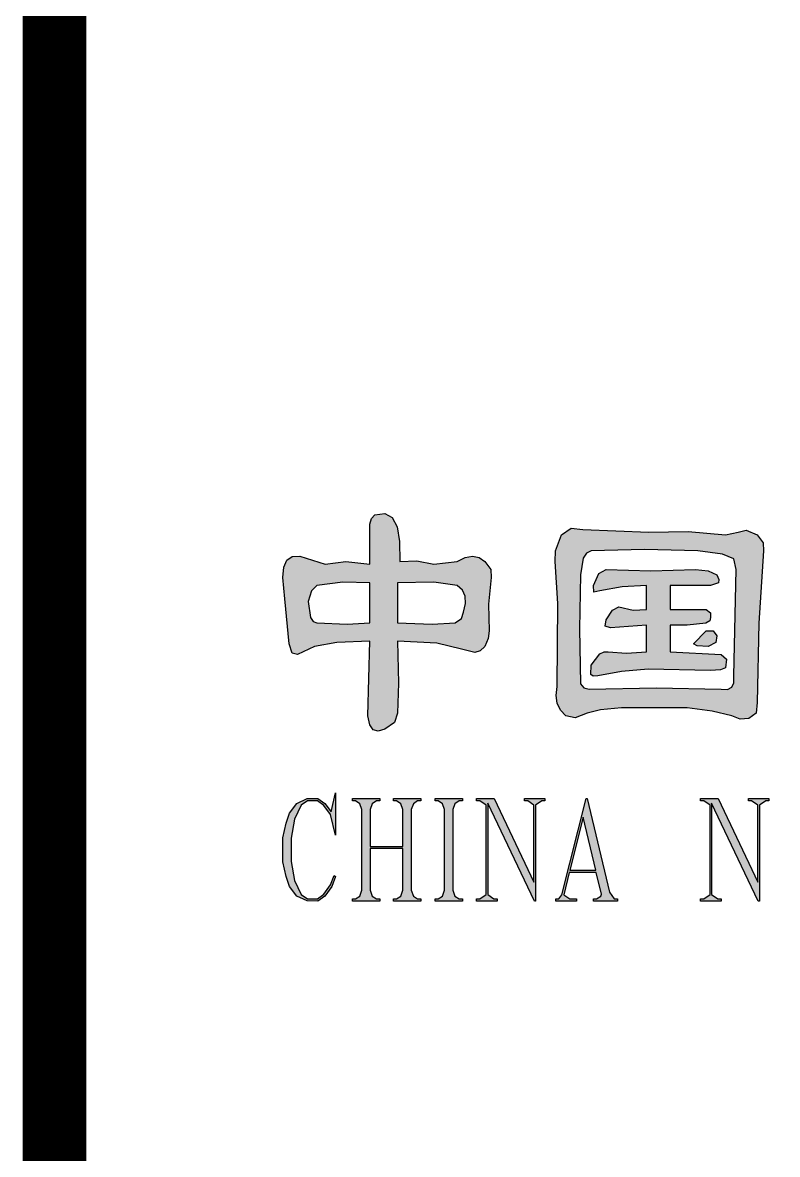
# Model space of a CAD drawing. Extents: x 1241380 to 1952554, y 1012187 to 1766051.
# Drawn here: x 1712714 to 1714487, y 1302082 to 1304738 of the extents above; entities that cross this region are included whole.
import ezdxf
from ezdxf.enums import TextEntityAlignment as Align

# ---------------------------------------------------------------- set-up
doc = ezdxf.new("R2010")
doc.units = 0
for name, color, linetype in [('BTTK', 7, 'Continuous'), ('Logo', 4, 'Continuous'), ('PUB_TITLE', 7, 'Continuous'), ('WALL', 2, 'Continuous')]:
    doc.layers.add(name, color=color, linetype=linetype)
doc.styles.add('HZ(TK)', font='geniso.shx', dxfattribs={"width": 0.9, "bigfont": 'hztxt.shx'})

# ---------------------------------------------------------------- blocks, each defined once
blk = doc.blocks.new('vhtemplate_2020年新竖式图框_A0')
at = {"layer": 'Logo'}
h = blk.add_hatch(color=4, dxfattribs=at)
h.dxf.hatch_style = 1
h.paths.add_polyline_path([(1113.422, 780.588), (1113.072, 780.525), (1112.805, 780.4), (1112.722, 780.421), (1112.672, 780.567), (1112.605, 781.275), (1112.572, 781.608), (1112.588, 781.77), (1112.638, 781.879), (1112.722, 781.936), (1112.838, 781.941), (1113.238, 781.817), (1113.563, 781.858), (1113.938, 781.817), (1113.938, 782.441), (1113.965, 782.53), (1114.013, 782.587), (1114.171, 782.608), (1114.286, 782.545), (1114.363, 782.4), (1114.402, 782.171), (1114.405, 781.858), (1114.671, 781.869), (1114.938, 781.817), (1115.304, 781.858), (1115.431, 781.921), (1115.546, 781.941), (1115.648, 781.921), (1115.737, 781.858), (1115.829, 781.733), (1115.837, 781.608), (1115.796, 781.192), (1115.804, 780.775), (1115.787, 780.65), (1115.737, 780.525), (1115.665, 780.46), (1115.579, 780.432), (1115.371, 780.484), (1114.988, 780.577), (1114.371, 780.609), (1114.388, 779.953), (1114.371, 779.484), (1114.321, 779.338), (1114.171, 779.234), (1114.067, 779.2), (1113.988, 779.224), (1113.934, 779.304), (1113.905, 779.442), (1113.938, 780.609)])
h.paths.add_polyline_path([(1113.513, 781.535), (1113.105, 781.483), (1113.022, 781.4), (1112.972, 781.233), (1113.005, 780.983), (1113.047, 780.921), (1113.105, 780.9), (1113.58, 780.879), (1113.938, 780.9), (1113.938, 781.525)], flags=16)
h.paths.add_polyline_path([(1115.371, 780.963), (1115.404, 781.067), (1115.435, 781.202), (1115.429, 781.317), (1115.385, 781.41), (1115.304, 781.483), (1114.938, 781.535), (1114.371, 781.525), (1114.371, 780.9), (1114.913, 780.879), (1115.271, 780.9)], flags=16)
h = blk.add_hatch(color=4, dxfattribs=at)
h.dxf.hatch_style = 1
h.paths.add_polyline_path([(1117.52, 781.671), (1117.637, 781.733), (1118.337, 781.712), (1119.036, 781.733), (1119.236, 781.712), (1119.37, 781.65), (1119.401, 781.577), (1119.395, 781.525), (1119.27, 781.483), (1118.637, 781.483), (1118.637, 781.108), (1119.203, 781.108), (1119.27, 781.056), (1119.27, 780.983), (1119.259, 780.929), (1119.195, 780.89), (1118.903, 780.859), (1118.637, 780.859), (1118.637, 780.442), (1119.436, 780.4), (1119.52, 780.327), (1119.503, 780.192), (1119.428, 780.161), (1119.27, 780.15), (1118.295, 780.171), (1117.876, 780.135), (1117.504, 780.067), (1117.435, 780.062), (1117.395, 780.088), (1117.404, 780.234), (1117.537, 780.411), (1117.604, 780.445), (1117.67, 780.442), (1117.953, 780.421), (1118.27, 780.442), (1118.27, 780.859), (1117.704, 780.817), (1117.62, 780.848), (1117.637, 780.942), (1117.737, 781.098), (1117.837, 781.15), (1118.062, 781.098), (1118.27, 781.108), (1118.27, 781.483), (1117.887, 781.462), (1117.537, 781.4), (1117.445, 781.379), (1117.437, 781.483)], flags=0)
h.paths.add_polyline_path([(1118.303, 782.316), (1118.92, 782.327), (1119.503, 782.275), (1119.703, 782.316), (1119.828, 782.348), (1120.003, 782.275), (1120.094, 782.15), (1120.103, 782.025), (1120.028, 780.89), (1120.003, 779.651), (1119.986, 779.484), (1119.87, 779.401), (1119.736, 779.39), (1119.603, 779.442), (1119.295, 779.515), (1118.903, 779.567), (1117.878, 779.567), (1117.547, 779.536), (1117.337, 779.484), (1117.154, 779.411), (1117.004, 779.442), (1116.92, 779.533), (1116.87, 779.64), (1116.854, 779.762), (1116.87, 779.9), (1116.879, 781.202), (1116.837, 781.858), (1116.845, 782.025), (1116.937, 782.275), (1117.087, 782.379), (1117.27, 782.358)])
h.paths.add_polyline_path([(1119.311, 780.775), (1119.37, 780.692), (1119.353, 780.588), (1119.236, 780.525), (1119.061, 780.536), (1119.003, 780.567), (1119.203, 780.775)], flags=0)
h.paths.add_polyline_path([(1117.22, 780.806), (1117.237, 779.942), (1117.287, 779.88), (1117.37, 779.859), (1118.42, 779.88), (1119.436, 779.859), (1119.536, 779.856), (1119.603, 779.89), (1119.636, 779.96), (1119.636, 780.067), (1119.67, 781.733), (1119.636, 781.9), (1119.461, 781.973), (1119.07, 782.025), (1118.237, 782.046), (1117.404, 782.025), (1117.331, 781.986), (1117.279, 781.91), (1117.237, 781.65)], flags=16)
h = blk.add_hatch(color=4, dxfattribs=at)
h.dxf.hatch_style = 1
h.paths.add_polyline_path([(1117.52, 781.671), (1117.637, 781.733), (1118.337, 781.712), (1119.036, 781.733), (1119.236, 781.712), (1119.37, 781.65), (1119.401, 781.577), (1119.395, 781.525), (1119.27, 781.483), (1118.637, 781.483), (1118.637, 781.108), (1119.203, 781.108), (1119.27, 781.056), (1119.27, 780.983), (1119.259, 780.929), (1119.195, 780.89), (1118.903, 780.859), (1118.637, 780.859), (1118.637, 780.442), (1119.436, 780.4), (1119.52, 780.327), (1119.503, 780.192), (1119.428, 780.161), (1119.27, 780.15), (1118.295, 780.171), (1117.876, 780.135), (1117.504, 780.067), (1117.435, 780.062), (1117.395, 780.088), (1117.404, 780.234), (1117.537, 780.411), (1117.604, 780.445), (1117.67, 780.442), (1117.953, 780.421), (1118.27, 780.442), (1118.27, 780.859), (1117.704, 780.817), (1117.62, 780.848), (1117.637, 780.942), (1117.737, 781.098), (1117.837, 781.15), (1118.062, 781.098), (1118.27, 781.108), (1118.27, 781.483), (1117.887, 781.462), (1117.537, 781.4), (1117.445, 781.379), (1117.437, 781.483)])
h = blk.add_hatch(color=4, dxfattribs=at)
h.dxf.hatch_style = 1
h.paths.add_polyline_path([(1119.311, 780.775), (1119.37, 780.692), (1119.353, 780.588), (1119.236, 780.525), (1119.061, 780.536), (1119.003, 780.567), (1119.203, 780.775)])
h = blk.add_hatch(color=4, dxfattribs=at)
h.dxf.hatch_style = 1
h.paths.add_polyline_path([(1113.323, 777.897), (1113.218, 778.041), (1113.116, 778.113), (1112.961, 778.113), (1112.859, 778.043), (1112.755, 777.825), (1112.703, 777.53), (1112.703, 777.161), (1112.755, 776.866), (1112.859, 776.648), (1112.961, 776.578), (1113.116, 776.578), (1113.218, 776.65), (1113.323, 776.796), (1113.376, 776.943), (1113.397, 776.926), (1113.344, 776.774), (1113.234, 776.621), (1113.122, 776.544), (1112.954, 776.546), (1112.792, 776.621), (1112.68, 776.774), (1112.627, 776.928), (1112.572, 777.157), (1112.572, 777.534), (1112.627, 777.762), (1112.68, 777.917), (1112.792, 778.07), (1112.955, 778.147), (1113.122, 778.147), (1113.234, 778.07), (1113.329, 777.938), (1113.399, 778.235), (1113.399, 777.577)])
h.paths.add_polyline_path([(1114.306, 776.544), (1114.306, 776.578), (1114.356, 776.578), (1114.422, 776.623), (1114.454, 776.715), (1114.454, 777.365), (1113.943, 777.365), (1113.943, 776.715), (1113.975, 776.623), (1114.041, 776.578), (1114.091, 776.578), (1114.091, 776.544), (1113.664, 776.544), (1113.664, 776.578), (1113.714, 776.578), (1113.78, 776.623), (1113.812, 776.715), (1113.812, 777.976), (1113.78, 778.068), (1113.714, 778.113), (1113.664, 778.113), (1113.664, 778.147), (1114.091, 778.147), (1114.091, 778.113), (1114.041, 778.113), (1113.975, 778.068), (1113.943, 777.976), (1113.943, 777.4), (1114.454, 777.4), (1114.454, 777.976), (1114.422, 778.068), (1114.356, 778.113), (1114.306, 778.113), (1114.306, 778.147), (1114.734, 778.147), (1114.734, 778.113), (1114.684, 778.113), (1114.618, 778.068), (1114.586, 777.976), (1114.586, 776.715), (1114.618, 776.623), (1114.684, 776.578), (1114.734, 776.578), (1114.734, 776.544)])
h.paths.add_polyline_path([(1114.958, 776.544), (1114.958, 776.578), (1115.008, 776.578), (1115.073, 776.623), (1115.105, 776.715), (1115.105, 777.976), (1115.073, 778.068), (1115.008, 778.113), (1114.958, 778.113), (1114.958, 778.147), (1115.385, 778.147), (1115.385, 778.113), (1115.335, 778.113), (1115.269, 778.068), (1115.237, 777.976), (1115.237, 776.715), (1115.269, 776.623), (1115.335, 776.578), (1115.385, 776.578), (1115.385, 776.544)])
h.paths.add_polyline_path([(1116.629, 778.113), (1116.531, 778.045), (1116.531, 776.544), (1116.513, 776.544), (1115.782, 778.074), (1115.782, 776.646), (1115.879, 776.578), (1115.93, 776.578), (1115.93, 776.544), (1115.609, 776.544), (1115.609, 776.578), (1115.659, 776.578), (1115.757, 776.646), (1115.757, 778.045), (1115.659, 778.113), (1115.609, 778.113), (1115.609, 778.147), (1115.882, 778.147), (1116.507, 776.841), (1116.507, 778.045), (1116.409, 778.113), (1116.358, 778.113), (1116.358, 778.147), (1116.679, 778.147), (1116.679, 778.113)])
h.paths.add_polyline_path([(1117.438, 776.544), (1117.438, 776.578), (1117.488, 776.578), (1117.554, 776.623), (1117.563, 776.652), (1117.482, 776.992), (1117.059, 776.992), (1116.972, 776.644), (1117.066, 776.578), (1117.17, 776.578), (1117.17, 776.544), (1116.849, 776.544), (1116.849, 776.578), (1116.898, 776.578), (1116.945, 776.644), (1117.322, 778.147), (1117.34, 778.147), (1117.688, 776.682), (1117.764, 776.578), (1117.812, 776.578), (1117.812, 776.544)])
h.paths.add_polyline_path([(1117.275, 777.859), (1117.068, 777.026), (1117.475, 777.026)], flags=16)
h = blk.add_hatch(color=4, dxfattribs=at)
h.dxf.hatch_style = 1
h.paths.add_polyline_path([(1120.135, 778.113), (1120.037, 778.045), (1120.037, 776.544), (1120.019, 776.544), (1119.288, 778.074), (1119.288, 776.646), (1119.386, 776.578), (1119.437, 776.578), (1119.437, 776.544), (1119.116, 776.544), (1119.116, 776.578), (1119.166, 776.578), (1119.263, 776.646), (1119.263, 778.045), (1119.166, 778.113), (1119.116, 778.113), (1119.116, 778.147), (1119.389, 778.147), (1120.013, 776.841), (1120.013, 778.045), (1119.915, 778.113), (1119.864, 778.113), (1119.864, 778.147), (1120.185, 778.147), (1120.185, 778.113)])
h.paths.add_polyline_path([(1121.277, 776.928), (1121.222, 776.774), (1121.111, 776.621), (1120.947, 776.544), (1120.834, 776.544), (1120.832, 776.546), (1120.67, 776.621), (1120.559, 776.774), (1120.504, 776.928), (1120.45, 777.231), (1120.45, 777.46), (1120.504, 777.762), (1120.559, 777.917), (1120.67, 778.07), (1120.834, 778.147), (1120.947, 778.147), (1120.949, 778.145), (1121.111, 778.07), (1121.222, 777.917), (1121.277, 777.762), (1121.331, 777.46), (1121.331, 777.231)])
h.paths.add_polyline_path([(1121.2, 777.53), (1121.147, 777.825), (1121.044, 778.043), (1120.941, 778.113), (1120.84, 778.113), (1120.738, 778.043), (1120.634, 777.825), (1120.582, 777.53), (1120.582, 777.161), (1120.634, 776.866), (1120.738, 776.648), (1120.84, 776.578), (1120.941, 776.578), (1121.044, 776.648), (1121.147, 776.866), (1121.2, 777.161)], flags=16)
h.paths.add_polyline_path([(1122.514, 776.544), (1122.391, 776.544), (1122.334, 776.704), (1122.227, 777.137), (1122.175, 777.295), (1122.074, 777.365), (1121.875, 777.365), (1121.875, 776.715), (1121.907, 776.623), (1121.973, 776.578), (1122.023, 776.578), (1122.023, 776.544), (1121.596, 776.544), (1121.596, 776.578), (1121.646, 776.578), (1121.712, 776.623), (1121.744, 776.715), (1121.744, 777.976), (1121.712, 778.068), (1121.646, 778.113), (1121.596, 778.113), (1121.596, 778.147), (1122.243, 778.145), (1122.405, 778.07), (1122.463, 777.992), (1122.518, 777.835), (1122.518, 777.677), (1122.463, 777.522), (1122.404, 777.442), (1122.241, 777.365), (1122.129, 777.365), (1122.191, 777.323), (1122.248, 777.244), (1122.409, 776.796), (1122.457, 776.727), (1122.501, 776.727), (1122.547, 776.792), (1122.547, 776.859), (1122.571, 776.859), (1122.571, 776.706)])
h.paths.add_polyline_path([(1122.387, 777.902), (1122.336, 778.043), (1122.235, 778.113), (1121.973, 778.113), (1121.907, 778.068), (1121.875, 777.976), (1121.875, 777.4), (1122.235, 777.4), (1122.336, 777.471), (1122.387, 777.611)], flags=16)
h.paths.add_polyline_path([(1123.627, 777.68), (1123.592, 777.974), (1123.565, 778.027), (1123.52, 778.07), (1123.373, 778.113), (1123.309, 778.068), (1123.276, 777.976), (1123.276, 776.715), (1123.309, 776.623), (1123.374, 776.578), (1123.425, 776.578), (1123.425, 776.544), (1122.997, 776.544), (1122.997, 776.578), (1123.047, 776.578), (1123.113, 776.623), (1123.145, 776.715), (1123.145, 777.976), (1123.113, 778.068), (1123.049, 778.113), (1122.902, 778.07), (1122.856, 778.027), (1122.83, 777.974), (1122.795, 777.68), (1122.77, 777.682), (1122.77, 778.147), (1123.651, 778.147), (1123.651, 777.682)])
h.paths.add_polyline_path([(1124.504, 776.544), (1124.504, 776.578), (1124.554, 776.578), (1124.621, 776.623), (1124.653, 776.715), (1124.653, 777.365), (1124.142, 777.365), (1124.142, 776.715), (1124.174, 776.623), (1124.239, 776.578), (1124.289, 776.578), (1124.289, 776.544), (1123.862, 776.544), (1123.862, 776.578), (1123.912, 776.578), (1123.978, 776.623), (1124.01, 776.715), (1124.01, 777.976), (1123.978, 778.068), (1123.912, 778.113), (1123.862, 778.113), (1123.862, 778.147), (1124.289, 778.147), (1124.289, 778.113), (1124.239, 778.113), (1124.174, 778.068), (1124.142, 777.976), (1124.142, 777.4), (1124.653, 777.4), (1124.653, 777.976), (1124.621, 778.068), (1124.554, 778.113), (1124.504, 778.113), (1124.504, 778.147), (1124.932, 778.147), (1124.932, 778.113), (1124.882, 778.113), (1124.816, 778.068), (1124.784, 777.976), (1124.784, 776.715), (1124.816, 776.623), (1124.882, 776.578), (1124.932, 776.578), (1124.932, 776.544)])
h.paths.add_polyline_path([(1126.229, 778.113), (1126.13, 778.045), (1125.915, 776.544), (1125.895, 776.544), (1125.691, 778.039), (1125.488, 776.544), (1125.467, 776.544), (1125.264, 778.029), (1125.229, 778.079), (1125.155, 778.113), (1125.102, 778.113), (1125.102, 778.147), (1125.531, 778.147), (1125.531, 778.113), (1125.48, 778.113), (1125.414, 778.068), (1125.397, 778.019), (1125.529, 777.035), (1125.676, 778.147), (1125.809, 778.147), (1125.959, 777.024), (1126.106, 778.047), (1126.009, 778.113), (1125.959, 778.113), (1125.959, 778.147), (1126.28, 778.147), (1126.28, 778.113)])
h.paths.add_polyline_path([(1126.45, 776.544), (1126.45, 776.578), (1126.5, 776.578), (1126.566, 776.623), (1126.598, 776.715), (1126.598, 777.976), (1126.566, 778.068), (1126.5, 778.113), (1126.45, 778.113), (1126.45, 778.147), (1127.317, 778.147), (1127.317, 777.682), (1127.293, 777.68), (1127.258, 777.974), (1127.231, 778.027), (1127.186, 778.07), (1127.036, 778.113), (1126.827, 778.113), (1126.761, 778.068), (1126.729, 777.976), (1126.729, 777.4), (1126.822, 777.4), (1126.96, 777.449), (1126.973, 777.466), (1127.05, 777.786), (1127.05, 776.979), (1126.973, 777.3), (1126.96, 777.316), (1126.822, 777.365), (1126.729, 777.365), (1126.729, 776.715), (1126.761, 776.623), (1126.827, 776.578), (1127.036, 776.578), (1127.186, 776.621), (1127.231, 776.663), (1127.258, 776.717), (1127.293, 777.012), (1127.317, 777.009), (1127.317, 776.544)])
h.paths.add_polyline_path([(1128.343, 776.7), (1128.285, 776.621), (1128.12, 776.544), (1127.955, 776.544), (1127.791, 776.621), (1127.694, 776.753), (1127.624, 776.457), (1127.624, 777.114), (1127.7, 776.794), (1127.803, 776.65), (1127.959, 776.578), (1128.116, 776.578), (1128.269, 776.65), (1128.32, 776.79), (1128.32, 777.004), (1128.269, 777.146), (1128.167, 777.218), (1127.844, 777.368), (1127.681, 777.522), (1127.624, 777.677), (1127.624, 777.913), (1127.734, 778.07), (1127.902, 778.147), (1128.066, 778.147), (1128.231, 778.07), (1128.327, 777.938), (1128.397, 778.235), (1128.397, 777.577), (1128.321, 777.897), (1128.219, 778.041), (1128.063, 778.113), (1127.905, 778.113), (1127.752, 778.041), (1127.702, 777.902), (1127.702, 777.76), (1127.752, 777.62), (1127.855, 777.548), (1128.177, 777.398), (1128.341, 777.244), (1128.397, 777.088), (1128.397, 776.855)])
h.paths.add_polyline_path([(1129.506, 777.68), (1129.471, 777.974), (1129.445, 778.027), (1129.399, 778.07), (1129.252, 778.113), (1129.188, 778.068), (1129.156, 777.976), (1129.156, 776.715), (1129.188, 776.623), (1129.254, 776.578), (1129.304, 776.578), (1129.304, 776.544), (1128.876, 776.544), (1128.876, 776.578), (1128.927, 776.578), (1128.992, 776.623), (1129.024, 776.715), (1129.024, 777.976), (1128.992, 778.068), (1128.928, 778.113), (1128.781, 778.07), (1128.736, 778.027), (1128.709, 777.974), (1128.674, 777.68), (1128.65, 777.682), (1128.65, 778.147), (1129.531, 778.147), (1129.531, 777.682)])
at = {"layer": 'Logo', "color": 4}
for points in [[(1113.422, 780.588), (1113.072, 780.525), (1112.805, 780.4), (1112.722, 780.421), (1112.672, 780.567), (1112.605, 781.275), (1112.572, 781.608), (1112.588, 781.77), (1112.638, 781.879), (1112.722, 781.936), (1112.838, 781.941), (1113.238, 781.817), (1113.563, 781.858), (1113.938, 781.817), (1113.938, 782.441), (1113.965, 782.53), (1114.013, 782.587), (1114.171, 782.608), (1114.286, 782.545), (1114.363, 782.4), (1114.402, 782.171), (1114.405, 781.858), (1114.671, 781.869), (1114.938, 781.817), (1115.304, 781.858), (1115.431, 781.921), (1115.546, 781.941), (1115.648, 781.921), (1115.737, 781.858), (1115.829, 781.733), (1115.837, 781.608), (1115.796, 781.192), (1115.804, 780.775), (1115.787, 780.65), (1115.737, 780.525), (1115.665, 780.46), (1115.579, 780.432), (1115.371, 780.484), (1114.988, 780.577), (1114.371, 780.609), (1114.388, 779.953), (1114.371, 779.484), (1114.321, 779.338), (1114.171, 779.234), (1114.067, 779.2), (1113.988, 779.224), (1113.934, 779.304), (1113.905, 779.442), (1113.938, 780.609)], [(1118.303, 782.316), (1118.92, 782.327), (1119.503, 782.275), (1119.703, 782.316), (1119.828, 782.348), (1120.003, 782.275), (1120.094, 782.15), (1120.103, 782.025), (1120.028, 780.89), (1120.003, 779.651), (1119.986, 779.484), (1119.87, 779.401), (1119.736, 779.39), (1119.603, 779.442), (1119.295, 779.515), (1118.903, 779.567), (1117.878, 779.567), (1117.547, 779.536), (1117.337, 779.484), (1117.154, 779.411), (1117.004, 779.442), (1116.92, 779.533), (1116.87, 779.64), (1116.854, 779.762), (1116.87, 779.9), (1116.879, 781.202), (1116.837, 781.858), (1116.845, 782.025), (1116.937, 782.275), (1117.087, 782.379), (1117.27, 782.358)], [(1117.22, 780.806), (1117.237, 779.942), (1117.287, 779.88), (1117.37, 779.859), (1118.42, 779.88), (1119.436, 779.859), (1119.536, 779.856), (1119.603, 779.89), (1119.636, 779.96), (1119.636, 780.067), (1119.67, 781.733), (1119.636, 781.9), (1119.461, 781.973), (1119.07, 782.025), (1118.237, 782.046), (1117.404, 782.025), (1117.331, 781.986), (1117.279, 781.91), (1117.237, 781.65)], [(1117.52, 781.671), (1117.637, 781.733), (1118.337, 781.712), (1119.036, 781.733), (1119.236, 781.712), (1119.37, 781.65), (1119.401, 781.577), (1119.395, 781.525), (1119.27, 781.483), (1118.637, 781.483), (1118.637, 781.108), (1119.203, 781.108), (1119.27, 781.056), (1119.27, 780.983), (1119.259, 780.929), (1119.195, 780.89), (1118.903, 780.859), (1118.637, 780.859), (1118.637, 780.442), (1119.436, 780.4), (1119.52, 780.327), (1119.503, 780.192), (1119.428, 780.161), (1119.27, 780.15), (1118.295, 780.171), (1117.876, 780.135), (1117.504, 780.067), (1117.435, 780.062), (1117.395, 780.088), (1117.404, 780.234), (1117.537, 780.411), (1117.604, 780.445), (1117.67, 780.442), (1117.953, 780.421), (1118.27, 780.442), (1118.27, 780.859), (1117.704, 780.817), (1117.62, 780.848), (1117.637, 780.942), (1117.737, 781.098), (1117.837, 781.15), (1118.062, 781.098), (1118.27, 781.108), (1118.27, 781.483), (1117.887, 781.462), (1117.537, 781.4), (1117.445, 781.379), (1117.437, 781.483)], [(1113.513, 781.535), (1113.105, 781.483), (1113.022, 781.4), (1112.972, 781.233), (1113.005, 780.983), (1113.047, 780.921), (1113.105, 780.9), (1113.58, 780.879), (1113.938, 780.9), (1113.938, 781.525)], [(1115.371, 780.963), (1115.404, 781.067), (1115.435, 781.202), (1115.429, 781.317), (1115.385, 781.41), (1115.304, 781.483), (1114.938, 781.535), (1114.371, 781.525), (1114.371, 780.9), (1114.913, 780.879), (1115.271, 780.9)], [(1119.311, 780.775), (1119.37, 780.692), (1119.353, 780.588), (1119.236, 780.525), (1119.061, 780.536), (1119.003, 780.567), (1119.203, 780.775)], [(1113.323, 777.897), (1113.218, 778.041), (1113.116, 778.113), (1112.961, 778.113), (1112.859, 778.043), (1112.755, 777.825), (1112.703, 777.53), (1112.703, 777.161), (1112.755, 776.866), (1112.859, 776.648), (1112.961, 776.578), (1113.116, 776.578), (1113.218, 776.65), (1113.323, 776.796), (1113.376, 776.943), (1113.397, 776.926), (1113.344, 776.774), (1113.234, 776.621), (1113.122, 776.544), (1112.954, 776.546), (1112.792, 776.621), (1112.68, 776.774), (1112.627, 776.928), (1112.572, 777.157), (1112.572, 777.534), (1112.627, 777.762), (1112.68, 777.917), (1112.792, 778.07), (1112.955, 778.147), (1113.122, 778.147), (1113.234, 778.07), (1113.329, 777.938), (1113.399, 778.235), (1113.399, 777.577)], [(1114.306, 776.544), (1114.306, 776.578), (1114.356, 776.578), (1114.422, 776.623), (1114.454, 776.715), (1114.454, 777.365), (1113.943, 777.365), (1113.943, 776.715), (1113.975, 776.623), (1114.041, 776.578), (1114.091, 776.578), (1114.091, 776.544), (1113.664, 776.544), (1113.664, 776.578), (1113.714, 776.578), (1113.78, 776.623), (1113.812, 776.715), (1113.812, 777.976), (1113.78, 778.068), (1113.714, 778.113), (1113.664, 778.113), (1113.664, 778.147), (1114.091, 778.147), (1114.091, 778.113), (1114.041, 778.113), (1113.975, 778.068), (1113.943, 777.976), (1113.943, 777.4), (1114.454, 777.4), (1114.454, 777.976), (1114.422, 778.068), (1114.356, 778.113), (1114.306, 778.113), (1114.306, 778.147), (1114.734, 778.147), (1114.734, 778.113), (1114.684, 778.113), (1114.618, 778.068), (1114.586, 777.976), (1114.586, 776.715), (1114.618, 776.623), (1114.684, 776.578), (1114.734, 776.578), (1114.734, 776.544)], [(1114.958, 776.544), (1114.958, 776.578), (1115.008, 776.578), (1115.073, 776.623), (1115.105, 776.715), (1115.105, 777.976), (1115.073, 778.068), (1115.008, 778.113), (1114.958, 778.113), (1114.958, 778.147), (1115.385, 778.147), (1115.385, 778.113), (1115.335, 778.113), (1115.269, 778.068), (1115.237, 777.976), (1115.237, 776.715), (1115.269, 776.623), (1115.335, 776.578), (1115.385, 776.578), (1115.385, 776.544)], [(1116.629, 778.113), (1116.531, 778.045), (1116.531, 776.544), (1116.513, 776.544), (1115.782, 778.074), (1115.782, 776.646), (1115.879, 776.578), (1115.93, 776.578), (1115.93, 776.544), (1115.609, 776.544), (1115.609, 776.578), (1115.659, 776.578), (1115.757, 776.646), (1115.757, 778.045), (1115.659, 778.113), (1115.609, 778.113), (1115.609, 778.147), (1115.882, 778.147), (1116.507, 776.841), (1116.507, 778.045), (1116.409, 778.113), (1116.358, 778.113), (1116.358, 778.147), (1116.679, 778.147), (1116.679, 778.113)], [(1117.438, 776.544), (1117.438, 776.578), (1117.488, 776.578), (1117.554, 776.623), (1117.563, 776.652), (1117.482, 776.992), (1117.059, 776.992), (1116.972, 776.644), (1117.066, 776.578), (1117.17, 776.578), (1117.17, 776.544), (1116.849, 776.544), (1116.849, 776.578), (1116.898, 776.578), (1116.945, 776.644), (1117.322, 778.147), (1117.34, 778.147), (1117.688, 776.682), (1117.764, 776.578), (1117.812, 776.578), (1117.812, 776.544)], [(1120.135, 778.113), (1120.037, 778.045), (1120.037, 776.544), (1120.019, 776.544), (1119.288, 778.074), (1119.288, 776.646), (1119.386, 776.578), (1119.437, 776.578), (1119.437, 776.544), (1119.116, 776.544), (1119.116, 776.578), (1119.166, 776.578), (1119.263, 776.646), (1119.263, 778.045), (1119.166, 778.113), (1119.116, 778.113), (1119.116, 778.147), (1119.389, 778.147), (1120.013, 776.841), (1120.013, 778.045), (1119.915, 778.113), (1119.864, 778.113), (1119.864, 778.147), (1120.185, 778.147), (1120.185, 778.113)], [(1117.275, 777.859), (1117.068, 777.026), (1117.475, 777.026)]]:
    blk.add_lwpolyline(points, close=True, dxfattribs=at)
at = {"layer": 'PUB_TITLE', "const_width": 1}
blk.add_lwpolyline([(1109, 10), (1109, 831)], dxfattribs=at)
at = {"layer": 'BTTK', "color": 4, "style": 'HZ(TK)', "width": 0.9}
for tag, p in [('合作单位', (1144, 743.5)), ('建设单位', (1144, 209.5)), ('工程名称', (1144, 176.5)), ('子项名称', (1154, 160)), ('图纸名称', (1144, 141))]:
    blk.add_attdef(tag, text='', height=3.5, dxfattribs=at).set_placement(p, align=Align.MIDDLE_CENTER)
for tag, p in [('注册证书号', (1156.5, 309.006)), ('注册印章号', (1156.5, 301.006)), ('设计号', (1154, 193)), ('图别', (1137.75, 34)), ('图号', (1170.25, 34)), ('版本号', (1137.75, 26)), ('日期', (1170.25, 26))]:
    blk.add_attdef(tag, text='', height=3.5, dxfattribs=at).set_placement(p, align=Align.MIDDLE)

msp = doc.modelspace()

# ---------------------------------------------------------------- block references
at = {"layer": 'WALL', "xscale": 150, "yscale": 150, "zscale": 150}
msp.add_blockref('vhtemplate_2020年新竖式图框_A0', (1546439.2, 1186194.8), dxfattribs=at)

doc.saveas('drawing.dxf')
